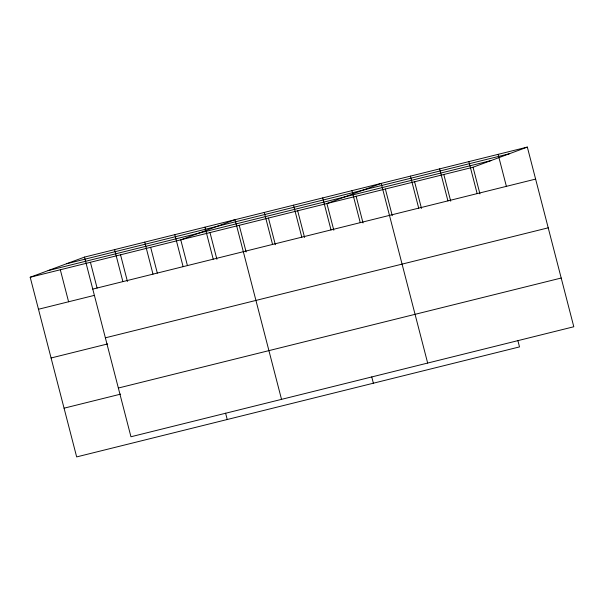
<?xml version="1.0" encoding="UTF-8"?>
<svg xmlns="http://www.w3.org/2000/svg" width="604" height="604" viewBox="0 0 604 604"><rect width="100%" height="100%" fill="white"/><g stroke="black" fill="none" stroke-linecap="round" stroke-linejoin="round"><path stroke-width="0.91" d="M517.877 340.596L519.508 346.907L76.663 456.911L30.2 277.244L84.492 257.093L527.337 147.089L573.8 326.756L130.955 436.76L84.492 257.093M30.2 277.244L473.045 167.24L527.337 147.089M66.576 263.744L509.421 153.741M48.116 270.592L490.961 160.588M92.767 289.097L535.612 179.094M38.475 309.256L94.141 295.424M105.368 337.825L548.213 227.821M51.083 357.983L107.655 343.925M118.354 388.032L561.199 278.029M64.062 408.183L120.641 394.133M498.104 154.352L506.386 186.357M473.045 167.24L479.946 193.914M468.878 161.608L477.16 193.62M443.819 174.503L450.712 201.177M439.652 168.871L447.926 200.875M414.593 181.759L421.486 208.433M410.426 176.126L418.7 208.138M385.36 189.022L392.26 215.696M427.662 363.057L381.2 183.389L326.907 203.54L333.808 230.215M356.133 196.285L363.034 222.959M351.966 190.653L360.248 222.657M371.739 376.896L373.37 383.208M322.74 197.908L331.015 229.92M297.681 210.804L304.575 237.478M293.514 205.171L301.789 237.176M268.448 218.059L275.349 244.733M264.288 212.427L272.563 244.439M239.222 225.322L246.122 251.996M281.524 399.357L235.054 219.69L180.77 239.841L187.436 265.624M209.996 232.585L216.896 259.259M204.945 227.172L213.22 259.176M225.602 413.196L227.232 419.508M174.828 234.646L183.11 266.658M150.653 247.323L157.319 273.106M144.718 242.129L152.993 274.141M120.543 254.805L127.436 281.479M114.601 249.611L122.884 281.615M90.426 262.287L97.093 288.07M60.317 269.762L68.592 301.774"/></g></svg>
